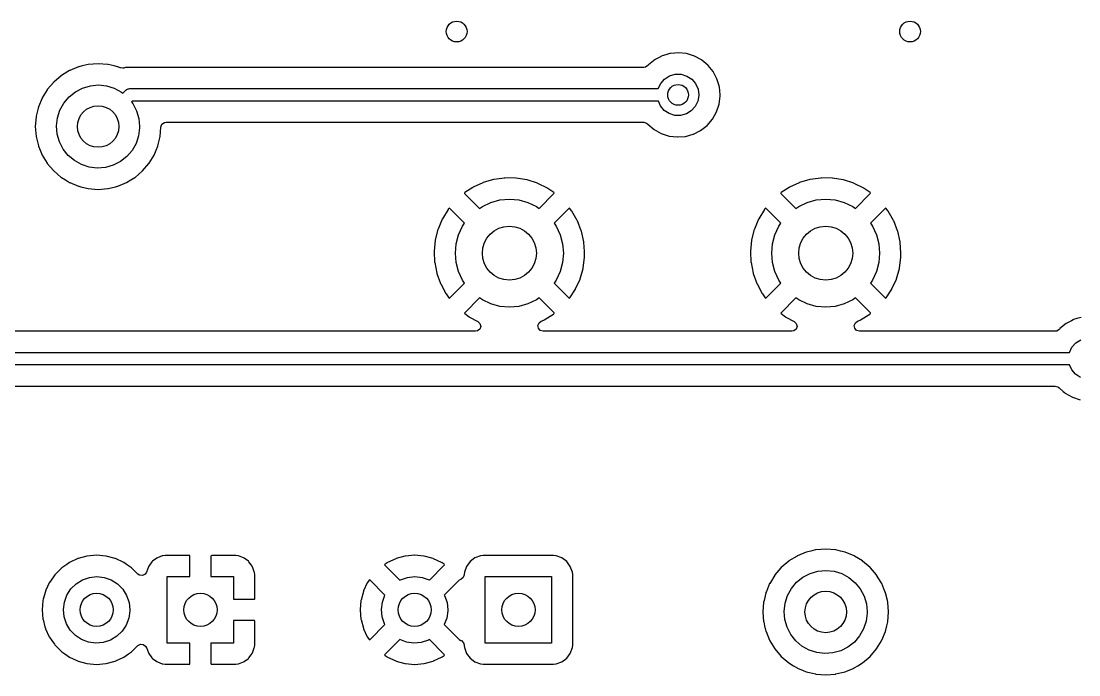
# Model space of a CAD drawing. Extents: x 87 to 209, y -135 to -60.
# Drawn here: x 113.46 to 138.94, y -115.41 to -99.68 of the extents above; entities that cross this region are included whole.
import ezdxf

# ---------------------------------------------------------------- set-up
doc = ezdxf.new("R2010")
doc.units = 0
doc.layers.add('BLACK', color=7, linetype='CONTINUOUS')

msp = doc.modelspace()

# ---------------------------------------------------------------- linework, layer by layer
at = {"layer": 'BLACK', "linetype": 'CONTINUOUS'}
for p, q in [((128.731, -100.605), (128.577, -100.729)), ((128.829, -100.554), (128.731, -100.605)), ((128.901, -100.516), (128.829, -100.554)), ((128.906, -100.513), (128.901, -100.516)), ((128.901, -100.516), (128.901, -100.516)), ((128.993, -100.488), (128.906, -100.513)), ((129.09, -100.459), (128.993, -100.488)), ((129.096, -100.457), (129.09, -100.459)), ((129.09, -100.459), (129.09, -100.459)), ((129.102, -100.457), (129.096, -100.457)), ((129.211, -100.447), (129.102, -100.457)), ((129.102, -100.457), (129.102, -100.457)), ((129.293, -100.439), (129.211, -100.447)), ((129.299, -100.44), (129.293, -100.439)), ((129.484, -100.459), (129.299, -100.44)), ((129.299, -100.44), (129.299, -100.44)), ((129.49, -100.46), (129.484, -100.459)), ((129.484, -100.459), (129.484, -100.459)), ((129.679, -100.519), (129.49, -100.46)), ((129.853, -100.613), (129.679, -100.519)), ((129.857, -100.617), (129.853, -100.613)), ((130, -100.735), (129.857, -100.617)), ((129.857, -100.617), (129.857, -100.617)), ((114.625, -100.869), (114.431, -100.988)), ((114.629, -100.867), (114.625, -100.869)), ((114.634, -100.865), (114.629, -100.867)), ((114.844, -100.778), (114.634, -100.865)), ((114.634, -100.865), (114.634, -100.865)), ((114.848, -100.776), (114.844, -100.778)), ((114.844, -100.778), (114.844, -100.778)), ((114.929, -100.756), (114.848, -100.776)), ((115.074, -100.721), (114.929, -100.756)), ((115.079, -100.72), (115.074, -100.721)), ((115.074, -100.721), (115.074, -100.721)), ((115.316, -100.702), (115.079, -100.72)), ((115.553, -100.72), (115.316, -100.702)), ((115.558, -100.721), (115.553, -100.72)), ((115.703, -100.756), (115.558, -100.721)), ((115.558, -100.721), (115.558, -100.721)), ((115.784, -100.776), (115.703, -100.756)), ((115.788, -100.778), (115.784, -100.776)), ((115.847, -100.802), (115.788, -100.778)), ((115.788, -100.778), (115.788, -100.778)), ((115.855, -100.805), (115.847, -100.802)), ((115.913, -100.807), (115.855, -100.805)), ((115.913, -100.81), (115.913, -100.807)), ((115.929, -100.808), (115.913, -100.81)), ((115.934, -100.807), (115.929, -100.808)), ((115.954, -100.803), (115.934, -100.807)), ((115.974, -100.797), (115.954, -100.803)), ((116.02, -100.796), (115.974, -100.797)), ((116.032, -100.795), (116.02, -100.796)), ((116.033, -100.795), (116.032, -100.795)), ((116.037, -100.794), (116.033, -100.795)), ((116.033, -100.795), (116.033, -100.795)), ((116.066, -100.794), (116.037, -100.794)), ((116.07, -100.794), (116.066, -100.794)), ((116.133, -100.792), (116.07, -100.794)), ((116.14, -100.792), (116.133, -100.792)), ((116.133, -100.792), (116.133, -100.792)), ((116.148, -100.794), (116.14, -100.792)), ((116.16, -100.794), (116.148, -100.794)), ((128.463, -100.794), (116.16, -100.794)), ((128.501, -100.789), (128.463, -100.794)), ((128.56, -100.749), (128.501, -100.789)), ((128.573, -100.733), (128.56, -100.749)), ((128.577, -100.729), (128.573, -100.733)), ((130.005, -100.739), (130, -100.735)), ((130.009, -100.744), (130.005, -100.739)), ((130.053, -100.797), (130.009, -100.744)), ((130.009, -100.744), (130.009, -100.744)), ((130.13, -100.892), (130.053, -100.797)), ((130.223, -101.067), (130.13, -100.892)), ((114.246, -101.145), (114.092, -101.325)), ((114.427, -100.991), (114.246, -101.145)), ((114.431, -100.988), (114.427, -100.991)), ((114.431, -100.988), (114.431, -100.988)), ((128.868, -101.178), (128.962, -101.072)), ((128.962, -101.072), (129.082, -100.996)), ((129.082, -100.996), (129.218, -100.957)), ((129.218, -100.957), (129.36, -100.958)), ((129.36, -100.958), (129.496, -100.999)), ((129.496, -100.999), (129.615, -101.076)), ((129.615, -101.076), (129.707, -101.183)), ((130.246, -101.142), (130.223, -101.067)), ((130.259, -101.185), (130.246, -101.142)), ((114.089, -101.33), (113.97, -101.524)), ((114.092, -101.325), (114.089, -101.33)), ((114.089, -101.33), (114.089, -101.33)), ((114.616, -101.5), (114.768, -101.378)), ((114.768, -101.378), (114.941, -101.288)), ((114.941, -101.288), (115.129, -101.233)), ((115.129, -101.233), (115.323, -101.215)), ((115.323, -101.215), (115.517, -101.235)), ((115.517, -101.235), (115.704, -101.293)), ((115.704, -101.293), (115.875, -101.386)), ((115.875, -101.386), (115.907, -101.412)), ((115.907, -101.412), (115.972, -101.347)), ((115.972, -101.347), (115.989, -101.337)), ((115.989, -101.337), (116.003, -101.323)), ((116.003, -101.323), (116.022, -101.318)), ((116.022, -101.318), (116.039, -101.308)), ((116.039, -101.308), (116.059, -101.308)), ((116.059, -101.308), (116.078, -101.303)), ((116.078, -101.303), (128.81, -101.303)), ((128.81, -101.303), (128.868, -101.178)), ((129.707, -101.183), (129.766, -101.312)), ((129.766, -101.312), (129.786, -101.453)), ((130.276, -101.243), (130.259, -101.185)), ((130.28, -101.256), (130.276, -101.243)), ((130.299, -101.453), (130.28, -101.256)), ((113.966, -101.532), (113.879, -101.743)), ((113.968, -101.528), (113.966, -101.532)), ((113.966, -101.532), (113.966, -101.532)), ((113.97, -101.524), (113.968, -101.528)), ((114.397, -101.821), (114.491, -101.65)), ((114.491, -101.65), (114.616, -101.5)), ((116.14, -101.603), (116.119, -101.624)), ((116.119, -101.624), (116.149, -101.661)), ((128.811, -101.603), (116.14, -101.603)), ((128.862, -101.717), (128.811, -101.603)), ((129.762, -101.605), (129.701, -101.732)), ((129.786, -101.465), (129.762, -101.605)), ((129.786, -101.453), (129.786, -101.465)), ((130.274, -101.677), (130.299, -101.481)), ((130.299, -101.481), (130.299, -101.453)), ((113.871, -101.773), (113.825, -101.964)), ((113.877, -101.747), (113.871, -101.773)), ((113.879, -101.743), (113.877, -101.747)), ((114.338, -102.007), (114.397, -101.821)), ((116.149, -101.661), (116.241, -101.834)), ((116.241, -101.834), (116.297, -102.021)), ((128.953, -101.826), (128.862, -101.717)), ((129.071, -101.904), (128.953, -101.826)), ((129.206, -101.946), (129.071, -101.904)), ((129.485, -101.912), (129.348, -101.949)), ((129.605, -101.837), (129.485, -101.912)), ((129.701, -101.732), (129.605, -101.837)), ((130.114, -102.037), (130.212, -101.865)), ((130.212, -101.865), (130.274, -101.677)), ((113.821, -101.978), (113.803, -102.215)), ((113.825, -101.964), (113.821, -101.978)), ((114.316, -102.201), (114.338, -102.007)), ((116.297, -102.021), (116.316, -102.215)), ((116.828, -102.227), (116.853, -102.161)), ((116.853, -102.161), (116.911, -102.119)), ((116.911, -102.119), (116.954, -102.111)), ((116.954, -102.111), (128.46, -102.111)), ((128.46, -102.111), (128.529, -102.131)), ((128.529, -102.131), (128.551, -102.15)), ((128.551, -102.15), (128.553, -102.152)), ((128.553, -102.152), (128.557, -102.157)), ((128.557, -102.157), (128.708, -102.285)), ((129.348, -101.949), (129.206, -101.946)), ((129.985, -102.187), (130.114, -102.037)), ((113.803, -102.215), (113.821, -102.452)), ((114.332, -102.395), (114.316, -102.201)), ((114.386, -102.583), (114.332, -102.395)), ((116.316, -102.243), (116.291, -102.436)), ((116.316, -102.215), (116.316, -102.243)), ((116.811, -102.452), (116.828, -102.227)), ((128.708, -102.285), (128.88, -102.381)), ((128.88, -102.381), (129.068, -102.443)), ((129.462, -102.451), (129.652, -102.398)), ((129.652, -102.398), (129.658, -102.395)), ((129.658, -102.395), (129.823, -102.311)), ((129.658, -102.395), (129.658, -102.395)), ((129.823, -102.311), (129.829, -102.308)), ((129.823, -102.311), (129.823, -102.311)), ((129.829, -102.308), (129.985, -102.187)), ((113.821, -102.452), (113.877, -102.682)), ((114.475, -102.757), (114.386, -102.583)), ((116.23, -102.622), (116.133, -102.791)), ((116.291, -102.436), (116.23, -102.622)), ((116.755, -102.682), (116.811, -102.452)), ((129.068, -102.443), (129.265, -102.466)), ((129.265, -102.466), (129.271, -102.465)), ((129.271, -102.465), (129.456, -102.451)), ((129.271, -102.465), (129.271, -102.465)), ((129.456, -102.451), (129.456, -102.451)), ((129.456, -102.451), (129.462, -102.451)), ((113.877, -102.682), (113.879, -102.687)), ((113.879, -102.687), (113.879, -102.687)), ((113.879, -102.687), (113.92, -102.786)), ((113.92, -102.786), (113.968, -102.902)), ((113.968, -102.902), (113.97, -102.906)), ((113.97, -102.906), (114.089, -103.1)), ((114.597, -102.909), (114.475, -102.757)), ((114.745, -103.036), (114.597, -102.909)), ((116.133, -102.791), (116.006, -102.939)), ((116.543, -103.1), (116.662, -102.906)), ((116.662, -102.906), (116.664, -102.902)), ((116.664, -102.902), (116.712, -102.786)), ((116.712, -102.786), (116.753, -102.687)), ((116.753, -102.687), (116.755, -102.682)), ((116.753, -102.687), (116.753, -102.687)), ((114.089, -103.1), (114.089, -103.1)), ((114.089, -103.1), (114.092, -103.104)), ((114.092, -103.104), (114.246, -103.285)), ((114.916, -103.131), (114.745, -103.036)), ((115.101, -103.191), (114.916, -103.131)), ((115.678, -103.147), (115.49, -103.2)), ((115.852, -103.059), (115.678, -103.147)), ((116.006, -102.939), (115.852, -103.059)), ((116.386, -103.285), (116.54, -103.104)), ((116.54, -103.104), (116.543, -103.1)), ((116.543, -103.1), (116.543, -103.1)), ((114.246, -103.285), (114.427, -103.439)), ((114.427, -103.439), (114.431, -103.442)), ((114.431, -103.442), (114.431, -103.442)), ((114.431, -103.442), (114.528, -103.501)), ((115.295, -103.215), (115.101, -103.191)), ((115.49, -103.2), (115.295, -103.215)), ((116.104, -103.501), (116.201, -103.442)), ((116.201, -103.442), (116.205, -103.439)), ((116.201, -103.442), (116.201, -103.442)), ((116.205, -103.439), (116.386, -103.285)), ((114.528, -103.501), (114.629, -103.563)), ((114.629, -103.563), (114.634, -103.565)), ((114.634, -103.565), (114.634, -103.565)), ((114.634, -103.565), (114.844, -103.652)), ((114.844, -103.652), (114.848, -103.654)), ((114.848, -103.654), (114.897, -103.666)), ((114.897, -103.666), (115.074, -103.708)), ((115.558, -103.708), (115.735, -103.666)), ((115.735, -103.666), (115.784, -103.654)), ((115.784, -103.654), (115.788, -103.652)), ((115.788, -103.652), (115.998, -103.565)), ((115.998, -103.565), (116.003, -103.563)), ((115.998, -103.565), (115.998, -103.565)), ((116.003, -103.563), (116.104, -103.501)), ((124.339, -103.68), (124.148, -103.805)), ((124.347, -103.675), (124.339, -103.68)), ((124.583, -103.567), (124.347, -103.675)), ((124.592, -103.563), (124.583, -103.567)), ((124.841, -103.491), (124.592, -103.563)), ((124.85, -103.489), (124.841, -103.491)), ((125.107, -103.454), (124.85, -103.489)), ((125.116, -103.453), (125.107, -103.454)), ((125.375, -103.457), (125.116, -103.453)), ((125.385, -103.457), (125.375, -103.457)), ((125.641, -103.499), (125.385, -103.457)), ((125.65, -103.501), (125.641, -103.499)), ((125.897, -103.58), (125.65, -103.501)), ((125.905, -103.584), (125.897, -103.58)), ((126.138, -103.699), (125.905, -103.584)), ((131.959, -103.68), (131.768, -103.805)), ((131.967, -103.675), (131.959, -103.68)), ((132.203, -103.567), (131.967, -103.675)), ((132.212, -103.563), (132.203, -103.567)), ((132.461, -103.491), (132.212, -103.563)), ((132.47, -103.489), (132.461, -103.491)), ((132.727, -103.454), (132.47, -103.489)), ((132.736, -103.453), (132.727, -103.454)), ((132.995, -103.457), (132.736, -103.453)), ((133.005, -103.457), (132.995, -103.457)), ((133.261, -103.499), (133.005, -103.457)), ((133.27, -103.501), (133.261, -103.499)), ((133.517, -103.58), (133.27, -103.501)), ((133.525, -103.584), (133.517, -103.58)), ((133.758, -103.699), (133.525, -103.584)), ((115.074, -103.708), (115.074, -103.708)), ((115.074, -103.708), (115.079, -103.709)), ((115.079, -103.709), (115.316, -103.728)), ((115.316, -103.728), (115.553, -103.709)), ((115.553, -103.709), (115.558, -103.708)), ((115.558, -103.708), (115.558, -103.708)), ((124.148, -103.805), (124.139, -103.815)), ((124.139, -103.815), (124.144, -103.825)), ((124.144, -103.825), (124.503, -104.185)), ((125.941, -104.185), (126.296, -103.829)), ((126.146, -103.703), (126.138, -103.699)), ((126.293, -103.805), (126.146, -103.703)), ((126.301, -103.815), (126.293, -103.805)), ((126.296, -103.829), (126.303, -103.818)), ((126.303, -103.818), (126.301, -103.815)), ((131.768, -103.805), (131.759, -103.815)), ((131.759, -103.815), (131.764, -103.825)), ((131.764, -103.825), (132.123, -104.185)), ((133.561, -104.185), (133.916, -103.829)), ((133.766, -103.703), (133.758, -103.699)), ((133.913, -103.805), (133.766, -103.703)), ((133.923, -103.818), (133.913, -103.805)), ((133.916, -103.829), (133.923, -103.818)), ((123.749, -104.206), (123.744, -104.214)), ((123.764, -104.188), (123.749, -104.206)), ((123.775, -104.181), (123.764, -104.188)), ((123.788, -104.188), (123.775, -104.181)), ((124.144, -104.544), (123.788, -104.188)), ((124.503, -104.185), (124.572, -104.137)), ((124.572, -104.137), (124.777, -104.041)), ((124.777, -104.041), (124.996, -103.983)), ((124.996, -103.983), (125.222, -103.963)), ((125.222, -103.963), (125.448, -103.983)), ((125.448, -103.983), (125.667, -104.041)), ((125.667, -104.041), (125.872, -104.137)), ((125.872, -104.137), (125.941, -104.185)), ((126.656, -104.188), (126.3, -104.544)), ((126.667, -104.182), (126.656, -104.188)), ((126.679, -104.19), (126.667, -104.182)), ((126.722, -104.245), (126.679, -104.19)), ((131.369, -104.206), (131.364, -104.214)), ((131.384, -104.188), (131.369, -104.206)), ((131.395, -104.181), (131.384, -104.188)), ((131.408, -104.188), (131.395, -104.181)), ((131.764, -104.544), (131.408, -104.188)), ((132.123, -104.185), (132.192, -104.137)), ((132.192, -104.137), (132.397, -104.041)), ((132.397, -104.041), (132.616, -103.983)), ((132.616, -103.983), (132.842, -103.963)), ((132.842, -103.963), (133.068, -103.983)), ((133.068, -103.983), (133.287, -104.041)), ((133.287, -104.041), (133.492, -104.137)), ((133.492, -104.137), (133.561, -104.185)), ((134.276, -104.188), (133.92, -104.544)), ((134.287, -104.182), (134.276, -104.188)), ((134.299, -104.19), (134.287, -104.182)), ((134.342, -104.245), (134.299, -104.19)), ((123.605, -104.444), (123.504, -104.683)), ((123.609, -104.436), (123.605, -104.444)), ((123.744, -104.214), (123.609, -104.436)), ((126.727, -104.253), (126.722, -104.245)), ((126.856, -104.478), (126.727, -104.253)), ((131.225, -104.444), (131.124, -104.683)), ((131.229, -104.436), (131.225, -104.444)), ((131.364, -104.214), (131.229, -104.436)), ((134.347, -104.253), (134.342, -104.245)), ((134.476, -104.478), (134.347, -104.253)), ((123.501, -104.692), (123.438, -104.943)), ((123.504, -104.683), (123.501, -104.692)), ((124, -104.818), (124.096, -104.613)), ((124.096, -104.613), (124.144, -104.544)), ((126.3, -104.544), (126.348, -104.613)), ((126.348, -104.613), (126.444, -104.818)), ((126.86, -104.487), (126.856, -104.478)), ((126.954, -104.728), (126.86, -104.487)), ((131.121, -104.692), (131.058, -104.943)), ((131.124, -104.683), (131.121, -104.692)), ((131.62, -104.818), (131.716, -104.613)), ((131.716, -104.613), (131.764, -104.544)), ((133.92, -104.544), (133.968, -104.613)), ((133.968, -104.613), (134.064, -104.818)), ((134.48, -104.487), (134.476, -104.478)), ((134.574, -104.728), (134.48, -104.487)), ((123.436, -104.953), (123.41, -105.211)), ((123.438, -104.943), (123.436, -104.953)), ((123.942, -105.037), (124, -104.818)), ((126.444, -104.818), (126.502, -105.037)), ((126.957, -104.737), (126.954, -104.728)), ((127.014, -104.99), (126.957, -104.737)), ((131.056, -104.953), (131.03, -105.211)), ((131.058, -104.943), (131.056, -104.953)), ((131.562, -105.037), (131.62, -104.818)), ((134.064, -104.818), (134.122, -105.037)), ((134.577, -104.737), (134.574, -104.728)), ((134.634, -104.99), (134.577, -104.737)), ((123.41, -105.211), (123.41, -105.22)), ((123.41, -105.22), (123.422, -105.479)), ((123.922, -105.263), (123.942, -105.037)), ((126.502, -105.037), (126.522, -105.263)), ((127.016, -104.999), (127.014, -104.99)), ((127.032, -105.22), (127.016, -104.999)), ((127.035, -105.26), (127.032, -105.22)), ((131.03, -105.211), (131.03, -105.22)), ((131.03, -105.22), (131.042, -105.479)), ((131.542, -105.263), (131.562, -105.037)), ((134.122, -105.037), (134.142, -105.263)), ((134.636, -104.999), (134.634, -104.99)), ((134.655, -105.26), (134.636, -104.999)), ((123.422, -105.479), (123.423, -105.488)), ((123.942, -105.489), (123.922, -105.263)), ((126.522, -105.263), (126.502, -105.489)), ((126.999, -105.62), (127.032, -105.361)), ((127.032, -105.361), (127.033, -105.355)), ((127.033, -105.355), (127.035, -105.266)), ((127.035, -105.266), (127.035, -105.26)), ((131.042, -105.479), (131.043, -105.488)), ((131.562, -105.489), (131.542, -105.263)), ((134.142, -105.263), (134.122, -105.489)), ((134.619, -105.62), (134.652, -105.361)), ((134.652, -105.361), (134.653, -105.355)), ((134.653, -105.355), (134.655, -105.266)), ((134.655, -105.266), (134.655, -105.26)), ((123.423, -105.488), (123.474, -105.743)), ((124, -105.707), (123.942, -105.489)), ((124.096, -105.913), (124, -105.707)), ((126.444, -105.707), (126.348, -105.913)), ((126.502, -105.489), (126.444, -105.707)), ((126.927, -105.878), (126.997, -105.629)), ((126.997, -105.629), (126.999, -105.62)), ((131.043, -105.488), (131.094, -105.743)), ((131.62, -105.707), (131.562, -105.489)), ((131.716, -105.913), (131.62, -105.707)), ((134.064, -105.707), (133.968, -105.913)), ((134.122, -105.489), (134.064, -105.707)), ((134.547, -105.878), (134.617, -105.629)), ((134.617, -105.629), (134.619, -105.62)), ((123.474, -105.743), (123.476, -105.752)), ((123.476, -105.752), (123.564, -105.996)), ((123.789, -106.336), (124.144, -105.981)), ((124.144, -105.981), (124.096, -105.913)), ((126.348, -105.913), (126.3, -105.981)), ((126.3, -105.981), (126.658, -106.34)), ((126.817, -106.124), (126.924, -105.887)), ((126.924, -105.887), (126.927, -105.878)), ((131.094, -105.743), (131.096, -105.752)), ((131.096, -105.752), (131.184, -105.996)), ((131.409, -106.336), (131.764, -105.981)), ((131.764, -105.981), (131.716, -105.913)), ((133.968, -105.913), (133.92, -105.981)), ((133.92, -105.981), (134.278, -106.34)), ((134.437, -106.124), (134.544, -105.887)), ((134.544, -105.887), (134.547, -105.878)), ((123.564, -105.996), (123.568, -106.004)), ((123.568, -106.004), (123.691, -106.233)), ((123.691, -106.233), (123.696, -106.241)), ((123.696, -106.241), (123.766, -106.335)), ((126.679, -106.34), (126.813, -106.132)), ((126.813, -106.132), (126.817, -106.124)), ((131.184, -105.996), (131.188, -106.004)), ((131.188, -106.004), (131.311, -106.233)), ((131.311, -106.233), (131.316, -106.241)), ((131.316, -106.241), (131.386, -106.335)), ((134.299, -106.34), (134.433, -106.132)), ((134.433, -106.132), (134.437, -106.124)), ((123.766, -106.335), (123.777, -106.343)), ((123.777, -106.343), (123.789, -106.336)), ((124.503, -106.341), (124.148, -106.696)), ((124.572, -106.389), (124.503, -106.341)), ((124.777, -106.484), (124.572, -106.389)), ((124.996, -106.543), (124.777, -106.484)), ((125.667, -106.484), (125.448, -106.543)), ((125.872, -106.389), (125.667, -106.484)), ((125.941, -106.341), (125.872, -106.389)), ((126.299, -106.699), (125.941, -106.341)), ((126.658, -106.34), (126.67, -106.346)), ((126.67, -106.346), (126.679, -106.34)), ((131.386, -106.335), (131.397, -106.343)), ((131.397, -106.343), (131.409, -106.336)), ((132.123, -106.341), (131.768, -106.696)), ((132.192, -106.389), (132.123, -106.341)), ((132.397, -106.484), (132.192, -106.389)), ((132.616, -106.543), (132.397, -106.484)), ((133.287, -106.484), (133.068, -106.543)), ((133.492, -106.389), (133.287, -106.484)), ((133.561, -106.341), (133.492, -106.389)), ((133.919, -106.699), (133.561, -106.341)), ((134.278, -106.34), (134.29, -106.346)), ((134.29, -106.346), (134.299, -106.34)), ((124.148, -106.696), (124.142, -106.708)), ((124.142, -106.708), (124.151, -106.719)), ((124.151, -106.719), (124.257, -106.798)), ((125.222, -106.563), (124.996, -106.543)), ((125.448, -106.543), (125.222, -106.563)), ((126.063, -106.869), (126.284, -106.732)), ((126.284, -106.732), (126.291, -106.727)), ((126.291, -106.727), (126.297, -106.722)), ((126.297, -106.722), (126.305, -106.709)), ((126.305, -106.709), (126.299, -106.699)), ((131.768, -106.696), (131.762, -106.708)), ((131.762, -106.708), (131.771, -106.719)), ((131.771, -106.719), (131.877, -106.798)), ((132.842, -106.563), (132.616, -106.543)), ((133.068, -106.543), (132.842, -106.563)), ((133.683, -106.869), (133.904, -106.732)), ((133.904, -106.732), (133.911, -106.727)), ((133.911, -106.727), (133.917, -106.722)), ((133.917, -106.722), (133.925, -106.709)), ((133.925, -106.709), (133.919, -106.699)), ((124.257, -106.798), (124.265, -106.803)), ((124.265, -106.803), (124.463, -106.907)), ((124.463, -106.907), (124.514, -106.956)), ((124.514, -106.956), (124.531, -107.025)), ((125.911, -107), (125.94, -106.936)), ((125.921, -107.071), (125.911, -107)), ((125.94, -106.936), (125.986, -106.903)), ((125.986, -106.903), (126.055, -106.873)), ((126.055, -106.873), (126.063, -106.869)), ((131.877, -106.798), (131.885, -106.803)), ((131.885, -106.803), (132.083, -106.907)), ((132.083, -106.907), (132.134, -106.956)), ((132.134, -106.956), (132.151, -107.025)), ((133.531, -107), (133.56, -106.936)), ((133.541, -107.071), (133.531, -107)), ((133.56, -106.936), (133.606, -106.903)), ((133.606, -106.903), (133.675, -106.873)), ((133.675, -106.873), (133.683, -106.869)), ((138.637, -106.955), (138.483, -107.079)), ((138.76, -106.89), (138.637, -106.955)), ((138.807, -106.866), (138.76, -106.89)), ((138.812, -106.863), (138.807, -106.866)), ((138.807, -106.866), (138.807, -106.866)), ((138.894, -106.839), (138.812, -106.863)), ((138.996, -106.809), (138.894, -106.839)), ((124.405, -107.144), (108.666, -107.144)), ((124.451, -107.136), (124.405, -107.144)), ((124.507, -107.092), (124.451, -107.136)), ((124.531, -107.025), (124.507, -107.092)), ((125.967, -107.124), (125.921, -107.071)), ((126.036, -107.144), (125.967, -107.124)), ((132.025, -107.144), (126.036, -107.144)), ((132.071, -107.136), (132.025, -107.144)), ((132.127, -107.092), (132.071, -107.136)), ((132.151, -107.025), (132.127, -107.092)), ((133.587, -107.124), (133.541, -107.071)), ((133.656, -107.144), (133.587, -107.124)), ((138.369, -107.144), (133.656, -107.144)), ((138.407, -107.139), (138.369, -107.144)), ((138.466, -107.099), (138.407, -107.139)), ((138.479, -107.083), (138.466, -107.099)), ((138.483, -107.079), (138.479, -107.083)), ((138.774, -107.528), (138.868, -107.422)), ((138.868, -107.422), (138.988, -107.346)), ((106.759, -107.653), (138.716, -107.653)), ((138.716, -107.653), (138.774, -107.528)), ((138.717, -107.953), (106.821, -107.953)), ((138.768, -108.067), (138.717, -107.953)), ((138.859, -108.176), (138.768, -108.067)), ((138.977, -108.254), (138.859, -108.176)), ((107.084, -108.461), (138.366, -108.461)), ((138.366, -108.461), (138.435, -108.481)), ((138.435, -108.481), (138.457, -108.5)), ((138.457, -108.5), (138.459, -108.502)), ((138.459, -108.502), (138.463, -108.507)), ((138.463, -108.507), (138.564, -108.593)), ((138.564, -108.593), (138.594, -108.618)), ((138.594, -108.618), (138.614, -108.635)), ((138.614, -108.635), (138.786, -108.731)), ((138.786, -108.731), (138.974, -108.793)), ((114.831, -112.614), (114.826, -112.616)), ((114.836, -112.612), (114.831, -112.614)), ((115.046, -112.556), (114.836, -112.612)), ((114.836, -112.612), (114.836, -112.612)), ((115.052, -112.554), (115.046, -112.556)), ((115.046, -112.556), (115.046, -112.556)), ((115.28, -112.535), (115.052, -112.554)), ((115.508, -112.554), (115.28, -112.535)), ((115.513, -112.556), (115.508, -112.554)), ((115.724, -112.612), (115.513, -112.556)), ((115.513, -112.556), (115.513, -112.556)), ((115.729, -112.614), (115.724, -112.612)), ((115.724, -112.612), (115.724, -112.612)), ((115.734, -112.616), (115.729, -112.614)), ((116.726, -112.603), (116.624, -112.68)), ((116.742, -112.595), (116.726, -112.603)), ((116.862, -112.55), (116.742, -112.595)), ((116.877, -112.546), (116.862, -112.55)), ((116.928, -112.54), (116.877, -112.546)), ((116.935, -112.54), (116.928, -112.54)), ((117.512, -112.54), (116.935, -112.54)), ((117.52, -112.542), (117.512, -112.54)), ((117.521, -112.543), (117.52, -112.542)), ((117.526, -112.558), (117.521, -112.543)), ((117.526, -113.048), (117.526, -112.558)), ((118.035, -112.546), (118.034, -112.554)), ((118.034, -112.554), (118.034, -113.048)), ((118.037, -112.544), (118.035, -112.546)), ((118.052, -112.54), (118.037, -112.544)), ((118.624, -112.54), (118.052, -112.54)), ((118.631, -112.54), (118.624, -112.54)), ((118.682, -112.546), (118.631, -112.54)), ((118.697, -112.55), (118.682, -112.546)), ((118.818, -112.595), (118.697, -112.55)), ((118.833, -112.603), (118.818, -112.595)), ((118.936, -112.68), (118.833, -112.603)), ((122.496, -112.613), (122.486, -112.617)), ((122.706, -112.556), (122.496, -112.613)), ((122.717, -112.554), (122.706, -112.556)), ((122.934, -112.535), (122.717, -112.554)), ((122.945, -112.535), (122.934, -112.535)), ((123.162, -112.554), (122.945, -112.535)), ((123.173, -112.556), (123.162, -112.554)), ((123.384, -112.613), (123.173, -112.556)), ((123.394, -112.617), (123.384, -112.613)), ((124.393, -112.597), (124.277, -112.685)), ((124.529, -112.546), (124.393, -112.597)), ((124.592, -112.539), (124.529, -112.546)), ((126.288, -112.539), (124.592, -112.539)), ((126.35, -112.546), (126.288, -112.539)), ((126.487, -112.597), (126.35, -112.546)), ((126.603, -112.685), (126.487, -112.597)), ((132.151, -112.553), (131.957, -112.672)), ((132.155, -112.551), (132.151, -112.553)), ((132.16, -112.549), (132.155, -112.551)), ((132.37, -112.462), (132.16, -112.549)), ((132.16, -112.549), (132.16, -112.549)), ((132.374, -112.46), (132.37, -112.462)), ((132.37, -112.462), (132.37, -112.462)), ((132.487, -112.433), (132.374, -112.46)), ((132.6, -112.405), (132.487, -112.433)), ((132.605, -112.404), (132.6, -112.405)), ((132.6, -112.405), (132.6, -112.405)), ((132.842, -112.386), (132.605, -112.404)), ((133.079, -112.404), (132.842, -112.386)), ((133.084, -112.405), (133.079, -112.404)), ((133.197, -112.433), (133.084, -112.405)), ((133.084, -112.405), (133.084, -112.405)), ((133.31, -112.46), (133.197, -112.433)), ((133.314, -112.462), (133.31, -112.46)), ((133.524, -112.549), (133.314, -112.462)), ((133.314, -112.462), (133.314, -112.462)), ((133.529, -112.551), (133.524, -112.549)), ((133.524, -112.549), (133.524, -112.549)), ((133.533, -112.553), (133.529, -112.551)), ((133.727, -112.672), (133.533, -112.553)), ((114.435, -112.842), (114.274, -113.004)), ((114.44, -112.839), (114.435, -112.842)), ((114.559, -112.756), (114.44, -112.839)), ((114.44, -112.839), (114.44, -112.839)), ((114.623, -112.71), (114.559, -112.756)), ((114.628, -112.708), (114.623, -112.71)), ((114.826, -112.616), (114.628, -112.708)), ((114.628, -112.708), (114.628, -112.708)), ((114.826, -112.616), (114.826, -112.616)), ((115.932, -112.708), (115.734, -112.616)), ((115.734, -112.616), (115.734, -112.616)), ((115.937, -112.71), (115.932, -112.708)), ((115.932, -112.708), (115.932, -112.708)), ((116.001, -112.756), (115.937, -112.71)), ((116.12, -112.839), (116.001, -112.756)), ((116.124, -112.842), (116.12, -112.839)), ((116.12, -112.839), (116.12, -112.839)), ((116.27, -112.988), (116.124, -112.842)), ((116.526, -112.81), (116.479, -112.938)), ((116.535, -112.794), (116.526, -112.81)), ((116.612, -112.692), (116.535, -112.794)), ((116.624, -112.68), (116.612, -112.692)), ((118.948, -112.692), (118.936, -112.68)), ((119, -112.761), (118.948, -112.692)), ((119.025, -112.794), (119, -112.761)), ((119.033, -112.81), (119.025, -112.794)), ((119.078, -112.93), (119.033, -112.81)), ((122.227, -112.751), (122.218, -112.761)), ((122.218, -112.761), (122.225, -112.774)), ((122.225, -112.774), (122.584, -113.133)), ((122.279, -112.714), (122.227, -112.751)), ((122.288, -112.709), (122.279, -112.714)), ((122.486, -112.617), (122.288, -112.709)), ((123.296, -113.133), (123.655, -112.774)), ((123.591, -112.709), (123.394, -112.617)), ((123.601, -112.714), (123.591, -112.709)), ((123.652, -112.75), (123.601, -112.714)), ((123.661, -112.762), (123.652, -112.75)), ((123.655, -112.774), (123.661, -112.762)), ((124.189, -112.801), (124.138, -112.938)), ((124.277, -112.685), (124.189, -112.801)), ((126.69, -112.801), (126.603, -112.685)), ((126.742, -112.938), (126.69, -112.801)), ((131.765, -112.837), (131.618, -113.009)), ((131.769, -112.833), (131.765, -112.837)), ((131.772, -112.829), (131.769, -112.833)), ((131.953, -112.675), (131.772, -112.829)), ((131.957, -112.672), (131.953, -112.675)), ((131.957, -112.672), (131.957, -112.672)), ((133.731, -112.675), (133.727, -112.672)), ((133.727, -112.672), (133.727, -112.672)), ((133.912, -112.829), (133.731, -112.675)), ((133.915, -112.833), (133.912, -112.829)), ((133.919, -112.837), (133.915, -112.833)), ((134.066, -113.009), (133.919, -112.837)), ((114.24, -113.052), (114.142, -113.191)), ((114.27, -113.008), (114.24, -113.052)), ((114.274, -113.004), (114.27, -113.008)), ((114.27, -113.008), (114.27, -113.008)), ((114.787, -113.218), (114.939, -113.124)), ((114.939, -113.124), (115.108, -113.067)), ((115.108, -113.067), (115.285, -113.048)), ((115.285, -113.048), (115.462, -113.069)), ((115.462, -113.069), (115.63, -113.129)), ((116.313, -113.016), (116.27, -112.988)), ((116.384, -113.022), (116.313, -113.016)), ((116.447, -112.99), (116.384, -113.022)), ((116.477, -112.937), (116.447, -112.99)), ((116.479, -112.938), (116.477, -112.937)), ((116.98, -114.648), (116.98, -113.048)), ((116.98, -113.048), (117.526, -113.048)), ((118.034, -113.048), (118.58, -113.048)), ((118.58, -113.048), (118.58, -113.594)), ((119.082, -112.946), (119.078, -112.93)), ((119.087, -112.997), (119.082, -112.946)), ((119.088, -113.003), (119.087, -112.997)), ((119.088, -113.58), (119.088, -113.003)), ((122.584, -113.133), (122.599, -113.124)), ((122.599, -113.124), (122.768, -113.067)), ((122.768, -113.067), (122.945, -113.048)), ((122.945, -113.048), (123.122, -113.069)), ((123.122, -113.069), (123.29, -113.129)), ((124.051, -113.114), (124.013, -113.134)), ((124.052, -113.114), (124.051, -113.114)), ((124.063, -113.108), (124.052, -113.113)), ((124.052, -113.113), (124.052, -113.114)), ((124.108, -113.07), (124.062, -113.106)), ((124.062, -113.106), (124.063, -113.108)), ((124.131, -113.003), (124.108, -113.07)), ((124.138, -112.938), (124.131, -113)), ((124.131, -113), (124.131, -113.003)), ((124.64, -114.648), (124.64, -113.048)), ((124.64, -113.048), (126.24, -113.048)), ((126.24, -113.048), (126.24, -114.648)), ((126.748, -113), (126.742, -112.938)), ((126.748, -114.696), (126.748, -113)), ((131.615, -113.014), (131.509, -113.187)), ((131.618, -113.009), (131.615, -113.014)), ((131.615, -113.014), (131.615, -113.014)), ((132.142, -113.184), (132.294, -113.062)), ((132.294, -113.062), (132.467, -112.972)), ((132.467, -112.972), (132.655, -112.917)), ((132.655, -112.917), (132.849, -112.899)), ((132.849, -112.899), (133.043, -112.919)), ((133.043, -112.919), (133.23, -112.977)), ((133.23, -112.977), (133.401, -113.07)), ((133.401, -113.07), (133.552, -113.194)), ((134.069, -113.014), (134.066, -113.009)), ((134.175, -113.187), (134.069, -113.014)), ((134.069, -113.014), (134.069, -113.014)), ((114.057, -113.374), (114.046, -113.399)), ((114.14, -113.196), (114.057, -113.374)), ((114.142, -113.191), (114.14, -113.196)), ((114.14, -113.196), (114.14, -113.196)), ((114.563, -113.492), (114.66, -113.342)), ((114.66, -113.342), (114.787, -113.218)), ((115.63, -113.129), (115.781, -113.225)), ((115.781, -113.225), (115.907, -113.351)), ((115.907, -113.351), (116.001, -113.502)), ((121.8, -113.196), (121.708, -113.394)), ((121.806, -113.187), (121.8, -113.196)), ((121.842, -113.136), (121.806, -113.187)), ((121.854, -113.126), (121.842, -113.136)), ((121.866, -113.133), (121.854, -113.126)), ((122.224, -113.491), (121.866, -113.133)), ((123.29, -113.129), (123.296, -113.133)), ((124.013, -113.134), (123.655, -113.492)), ((131.492, -113.216), (131.414, -113.404)), ((131.494, -113.212), (131.492, -113.216)), ((131.492, -113.216), (131.492, -113.216)), ((131.509, -113.187), (131.494, -113.212)), ((131.923, -113.505), (132.017, -113.334)), ((132.017, -113.334), (132.142, -113.184)), ((133.552, -113.194), (133.675, -113.345)), ((133.675, -113.345), (133.767, -113.518)), ((134.19, -113.212), (134.175, -113.187)), ((134.192, -113.216), (134.19, -113.212)), ((134.27, -113.404), (134.192, -113.216)), ((134.192, -113.216), (134.192, -113.216)), ((113.986, -113.62), (113.966, -113.848)), ((113.995, -113.588), (113.986, -113.62)), ((114.044, -113.404), (113.995, -113.588)), ((114.046, -113.399), (114.044, -113.404)), ((114.044, -113.404), (114.044, -113.404)), ((114.502, -113.66), (114.563, -113.492)), ((116.001, -113.502), (116.06, -113.671)), ((118.58, -113.594), (119.07, -113.594)), ((119.07, -113.594), (119.085, -113.59)), ((119.085, -113.59), (119.086, -113.588)), ((119.086, -113.588), (119.088, -113.58)), ((121.646, -113.625), (121.627, -113.843)), ((121.648, -113.615), (121.646, -113.625)), ((121.705, -113.404), (121.648, -113.615)), ((121.708, -113.394), (121.705, -113.404)), ((122.162, -113.66), (122.223, -113.492)), ((122.223, -113.492), (122.224, -113.491)), ((123.655, -113.492), (123.661, -113.502)), ((123.661, -113.502), (123.72, -113.671)), ((131.356, -113.625), (131.347, -113.662)), ((131.402, -113.436), (131.356, -113.625)), ((131.403, -113.431), (131.402, -113.436)), ((131.414, -113.404), (131.403, -113.431)), ((131.864, -113.691), (131.923, -113.505)), ((133.767, -113.518), (133.823, -113.705)), ((134.281, -113.431), (134.27, -113.404)), ((134.282, -113.436), (134.281, -113.431)), ((134.328, -113.625), (134.282, -113.436)), ((134.337, -113.662), (134.328, -113.625)), ((113.966, -113.848), (113.986, -114.076)), ((114.48, -113.837), (114.502, -113.66)), ((114.497, -114.014), (114.48, -113.837)), ((116.079, -113.87), (116.055, -114.047)), ((116.06, -113.671), (116.08, -113.848)), ((116.08, -113.848), (116.079, -113.87)), ((121.627, -113.843), (121.627, -113.853)), ((121.627, -113.853), (121.646, -114.071)), ((122.14, -113.837), (122.162, -113.66)), ((122.157, -114.014), (122.14, -113.837)), ((123.739, -113.87), (123.715, -114.047)), ((123.72, -113.671), (123.74, -113.848)), ((123.74, -113.848), (123.739, -113.87)), ((131.347, -113.662), (131.329, -113.899)), ((131.842, -113.885), (131.864, -113.691)), ((131.858, -114.079), (131.842, -113.885)), ((133.823, -113.705), (133.842, -113.899)), ((134.355, -113.899), (134.337, -113.662)), ((113.986, -114.076), (113.988, -114.081)), ((113.988, -114.081), (113.988, -114.081)), ((113.988, -114.081), (114.034, -114.254)), ((114.554, -114.184), (114.497, -114.014)), ((116.055, -114.047), (115.991, -114.214)), ((119.074, -114.102), (118.58, -114.102)), ((118.58, -114.102), (118.58, -114.648)), ((119.082, -114.104), (119.074, -114.102)), ((119.083, -114.105), (119.082, -114.104)), ((119.088, -114.12), (119.083, -114.105)), ((119.088, -114.693), (119.088, -114.12)), ((121.646, -114.071), (121.648, -114.081)), ((121.648, -114.081), (121.705, -114.292)), ((122.214, -114.184), (122.157, -114.014)), ((123.715, -114.047), (123.655, -114.204)), ((131.329, -113.899), (131.347, -114.136)), ((131.347, -114.136), (131.349, -114.14)), ((131.349, -114.14), (131.349, -114.14)), ((131.349, -114.14), (131.371, -114.234)), ((131.912, -114.267), (131.858, -114.079)), ((133.817, -114.12), (133.756, -114.306)), ((133.842, -113.927), (133.817, -114.12)), ((133.842, -113.899), (133.842, -113.927)), ((134.313, -114.234), (134.335, -114.14)), ((134.335, -114.14), (134.337, -114.136)), ((134.335, -114.14), (134.335, -114.14)), ((134.337, -114.136), (134.355, -113.899)), ((114.034, -114.254), (114.046, -114.297)), ((114.046, -114.297), (114.048, -114.302)), ((114.048, -114.302), (114.048, -114.302)), ((114.048, -114.302), (114.14, -114.5)), ((114.646, -114.336), (114.554, -114.184)), ((114.77, -114.464), (114.646, -114.336)), ((115.893, -114.362), (115.763, -114.485)), ((115.991, -114.214), (115.893, -114.362)), ((121.705, -114.292), (121.708, -114.302)), ((121.708, -114.302), (121.8, -114.5)), ((121.866, -114.562), (122.225, -114.203)), ((122.225, -114.203), (122.214, -114.184)), ((123.655, -114.204), (124.014, -114.563)), ((131.371, -114.234), (131.403, -114.366)), ((131.403, -114.366), (131.405, -114.371)), ((131.405, -114.371), (131.405, -114.371)), ((131.405, -114.371), (131.489, -114.575)), ((132.001, -114.441), (131.912, -114.267)), ((133.756, -114.306), (133.659, -114.475)), ((134.195, -114.575), (134.279, -114.371)), ((134.279, -114.371), (134.281, -114.366)), ((134.279, -114.371), (134.279, -114.371)), ((134.281, -114.366), (134.313, -114.234)), ((114.14, -114.5), (114.14, -114.5)), ((114.14, -114.5), (114.142, -114.505)), ((114.142, -114.505), (114.201, -114.588)), ((114.201, -114.588), (114.261, -114.674)), ((114.919, -114.562), (114.77, -114.464)), ((115.086, -114.624), (114.919, -114.562)), ((115.263, -114.648), (115.086, -114.624)), ((115.441, -114.632), (115.263, -114.648)), ((115.61, -114.577), (115.441, -114.632)), ((115.763, -114.485), (115.61, -114.577)), ((117.526, -114.648), (116.98, -114.648)), ((117.526, -115.142), (117.526, -114.648)), ((118.58, -114.648), (118.034, -114.648)), ((118.034, -114.648), (118.034, -115.138)), ((121.8, -114.5), (121.806, -114.509)), ((121.806, -114.509), (121.842, -114.561)), ((121.842, -114.561), (121.853, -114.569)), ((121.853, -114.569), (121.866, -114.562)), ((122.583, -114.564), (122.225, -114.922)), ((122.746, -114.624), (122.583, -114.564)), ((122.923, -114.648), (122.746, -114.624)), ((123.101, -114.632), (122.923, -114.648)), ((123.27, -114.577), (123.101, -114.632)), ((123.295, -114.562), (123.27, -114.577)), ((123.654, -114.922), (123.295, -114.562)), ((124.014, -114.563), (124.056, -114.586)), ((124.056, -114.586), (124.066, -114.588)), ((124.066, -114.588), (124.116, -114.638)), ((124.116, -114.638), (124.131, -114.692)), ((126.24, -114.648), (124.64, -114.648)), ((131.489, -114.575), (131.494, -114.586)), ((131.494, -114.586), (131.496, -114.59)), ((131.496, -114.59), (131.615, -114.784)), ((132.123, -114.593), (132.001, -114.441)), ((132.271, -114.72), (132.123, -114.593)), ((133.532, -114.623), (133.378, -114.743)), ((133.659, -114.475), (133.532, -114.623)), ((134.069, -114.784), (134.188, -114.59)), ((134.188, -114.59), (134.19, -114.586)), ((134.19, -114.586), (134.195, -114.575)), ((114.261, -114.674), (114.274, -114.692)), ((114.274, -114.692), (114.435, -114.854)), ((114.435, -114.854), (114.44, -114.857)), ((114.44, -114.857), (114.44, -114.857)), ((114.44, -114.857), (114.512, -114.908)), ((114.512, -114.908), (114.623, -114.986)), ((115.937, -114.986), (116.047, -114.908)), ((116.047, -114.908), (116.12, -114.857)), ((116.12, -114.857), (116.124, -114.854)), ((116.12, -114.857), (116.12, -114.857)), ((116.124, -114.854), (116.27, -114.708)), ((116.27, -114.708), (116.333, -114.674)), ((116.333, -114.674), (116.403, -114.679)), ((116.403, -114.679), (116.46, -114.722)), ((116.46, -114.722), (116.477, -114.759)), ((116.477, -114.759), (116.479, -114.758)), ((116.479, -114.758), (116.526, -114.886)), ((116.526, -114.886), (116.535, -114.902)), ((116.535, -114.902), (116.612, -115.004)), ((119, -114.934), (119.025, -114.902)), ((119.025, -114.902), (119.033, -114.886)), ((119.033, -114.886), (119.078, -114.766)), ((119.078, -114.766), (119.082, -114.75)), ((119.082, -114.75), (119.087, -114.699)), ((119.087, -114.699), (119.088, -114.693)), ((124.131, -114.692), (124.131, -114.693)), ((124.131, -114.693), (124.131, -114.696)), ((124.131, -114.696), (124.132, -114.7)), ((124.132, -114.7), (124.132, -114.7)), ((124.132, -114.7), (124.133, -114.712)), ((124.133, -114.712), (124.138, -114.758)), ((124.138, -114.758), (124.189, -114.895)), ((124.189, -114.895), (124.277, -115.011)), ((126.603, -115.011), (126.69, -114.895)), ((126.69, -114.895), (126.742, -114.758)), ((126.742, -114.758), (126.748, -114.696)), ((131.615, -114.784), (131.615, -114.784)), ((131.615, -114.784), (131.618, -114.788)), ((131.618, -114.788), (131.772, -114.969)), ((132.442, -114.815), (132.271, -114.72)), ((132.627, -114.875), (132.442, -114.815)), ((132.821, -114.899), (132.627, -114.875)), ((133.016, -114.884), (132.821, -114.899)), ((133.204, -114.831), (133.016, -114.884)), ((133.378, -114.743), (133.204, -114.831)), ((133.912, -114.969), (134.066, -114.788)), ((134.066, -114.788), (134.069, -114.784)), ((134.069, -114.784), (134.069, -114.784)), ((114.623, -114.986), (114.628, -114.988)), ((114.628, -114.988), (114.628, -114.988)), ((114.628, -114.988), (114.805, -115.07)), ((114.805, -115.07), (114.831, -115.082)), ((114.831, -115.082), (114.836, -115.084)), ((114.836, -115.084), (114.836, -115.084)), ((114.836, -115.084), (115.046, -115.14)), ((115.046, -115.14), (115.046, -115.14)), ((115.046, -115.14), (115.052, -115.142)), ((115.052, -115.142), (115.28, -115.161)), ((115.28, -115.161), (115.508, -115.142)), ((115.508, -115.142), (115.513, -115.14)), ((115.513, -115.14), (115.724, -115.084)), ((115.513, -115.14), (115.513, -115.14)), ((115.724, -115.084), (115.729, -115.082)), ((115.724, -115.084), (115.724, -115.084)), ((115.729, -115.082), (115.755, -115.07)), ((115.755, -115.07), (115.932, -114.988)), ((115.932, -114.988), (115.937, -114.986)), ((115.932, -114.988), (115.932, -114.988)), ((116.612, -115.004), (116.624, -115.016)), ((116.624, -115.016), (116.726, -115.093)), ((116.726, -115.093), (116.742, -115.101)), ((116.742, -115.101), (116.862, -115.146)), ((116.862, -115.146), (116.877, -115.15)), ((116.877, -115.15), (116.928, -115.156)), ((116.928, -115.156), (116.935, -115.156)), ((116.935, -115.156), (117.508, -115.156)), ((117.508, -115.156), (117.523, -115.152)), ((117.523, -115.152), (117.524, -115.15)), ((117.524, -115.15), (117.526, -115.142)), ((118.034, -115.138), (118.038, -115.153)), ((118.038, -115.153), (118.04, -115.154)), ((118.04, -115.154), (118.047, -115.156)), ((118.047, -115.156), (118.624, -115.156)), ((118.624, -115.156), (118.631, -115.156)), ((118.631, -115.156), (118.682, -115.15)), ((118.682, -115.15), (118.697, -115.146)), ((118.697, -115.146), (118.818, -115.101)), ((118.818, -115.101), (118.833, -115.093)), ((118.833, -115.093), (118.936, -115.016)), ((118.936, -115.016), (118.948, -115.004)), ((118.948, -115.004), (119, -114.934)), ((122.225, -114.922), (122.218, -114.934)), ((122.218, -114.934), (122.228, -114.946)), ((122.228, -114.946), (122.279, -114.982)), ((122.279, -114.982), (122.288, -114.987)), ((122.288, -114.987), (122.486, -115.079)), ((122.486, -115.079), (122.496, -115.083)), ((122.496, -115.083), (122.706, -115.14)), ((122.706, -115.14), (122.717, -115.142)), ((122.717, -115.142), (122.934, -115.161)), ((122.934, -115.161), (122.945, -115.161)), ((122.945, -115.161), (123.162, -115.142)), ((123.162, -115.142), (123.173, -115.14)), ((123.173, -115.14), (123.384, -115.083)), ((123.384, -115.083), (123.394, -115.079)), ((123.394, -115.079), (123.591, -114.987)), ((123.591, -114.987), (123.601, -114.982)), ((123.601, -114.982), (123.653, -114.945)), ((123.653, -114.945), (123.661, -114.935)), ((123.661, -114.935), (123.654, -114.922)), ((124.277, -115.011), (124.393, -115.099)), ((124.393, -115.099), (124.529, -115.15)), ((124.529, -115.15), (124.592, -115.156)), ((124.592, -115.156), (126.288, -115.156)), ((126.288, -115.156), (126.35, -115.15)), ((126.35, -115.15), (126.487, -115.099)), ((126.487, -115.099), (126.603, -115.011)), ((131.772, -114.969), (131.953, -115.123)), ((131.953, -115.123), (131.957, -115.126)), ((131.957, -115.126), (131.957, -115.126)), ((131.957, -115.126), (132.067, -115.193)), ((133.617, -115.193), (133.727, -115.126)), ((133.727, -115.126), (133.731, -115.123)), ((133.727, -115.126), (133.727, -115.126)), ((133.731, -115.123), (133.912, -114.969)), ((132.067, -115.193), (132.155, -115.247)), ((132.155, -115.247), (132.16, -115.249)), ((132.16, -115.249), (132.16, -115.249)), ((132.16, -115.249), (132.301, -115.307)), ((132.301, -115.307), (132.374, -115.338)), ((132.374, -115.338), (132.455, -115.357)), ((132.455, -115.357), (132.6, -115.392)), ((132.6, -115.392), (132.6, -115.392)), ((132.6, -115.392), (132.605, -115.393)), ((132.605, -115.393), (132.842, -115.412)), ((132.842, -115.412), (133.079, -115.393)), ((133.079, -115.393), (133.084, -115.392)), ((133.084, -115.392), (133.229, -115.357)), ((133.084, -115.392), (133.084, -115.392)), ((133.229, -115.357), (133.31, -115.338)), ((133.31, -115.338), (133.383, -115.307)), ((133.383, -115.307), (133.524, -115.249)), ((133.524, -115.249), (133.529, -115.247)), ((133.524, -115.249), (133.524, -115.249)), ((133.529, -115.247), (133.617, -115.193))]:
    msp.add_line(p, q, dxfattribs=at)
at = {"layer": 'BLACK'}
for centre, radius in [((123.952, -99.9288), 0.25), ((134.874, -99.9288), 0.25), ((129.286, -101.453), 0.25), ((115.316, -102.215), 0.5), ((125.222, -105.263), 0.65), ((132.842, -105.263), 0.65), ((115.28, -113.848), 0.4), ((117.78, -113.848), 0.4), ((122.94, -113.848), 0.4), ((125.44, -113.848), 0.4), ((132.842, -113.899), 0.5)]:
    msp.add_circle(centre, radius, dxfattribs=at)

doc.saveas('drawing.dxf')
